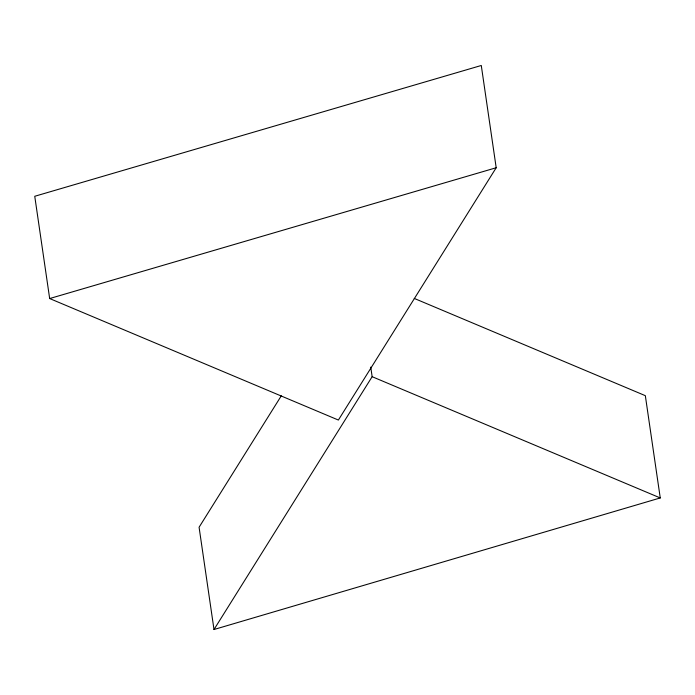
<?xml version="1.0" encoding="UTF-8"?>
<svg xmlns="http://www.w3.org/2000/svg" width="695" height="695" viewBox="0 0 695 695"><rect width="100%" height="100%" fill="white"/><g stroke="black" fill="none" stroke-linecap="round" stroke-linejoin="round"><path stroke-width="1.04" d="M281.319 395.785L199.083 527.253L213.999 629.514L660.25 497.941L645.334 395.672L414.255 298.424M496.195 167.747L338.378 420.049L49.666 298.546L34.75 196.277L481.279 65.486L496.195 167.747L49.666 298.546M213.999 629.514L372.146 376.69L370.748 367.099M372.146 376.69L660.25 497.941"/></g></svg>
